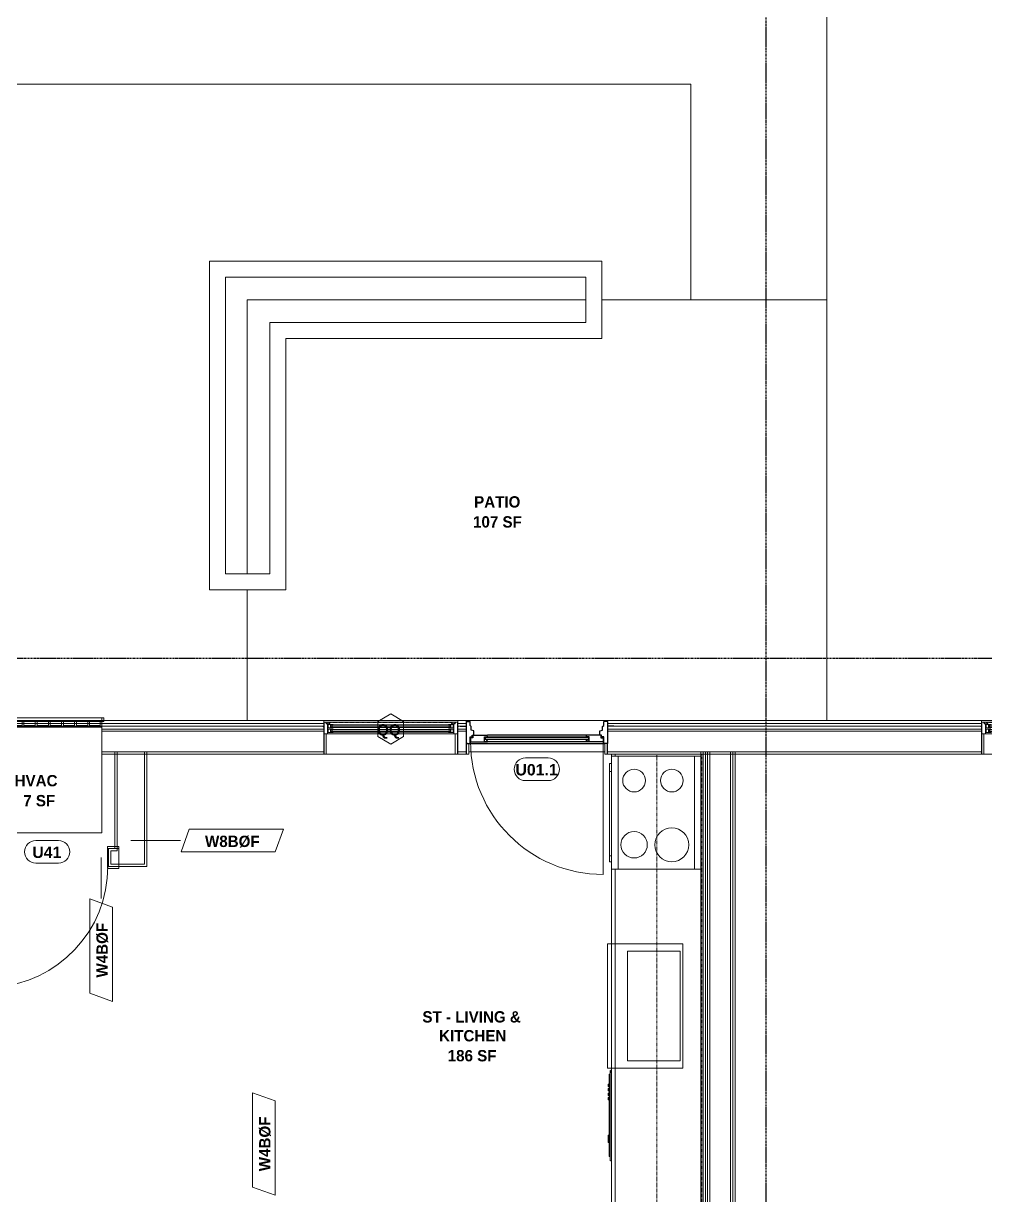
# Model space of a CAD drawing. Header units: inches. Extents: x -4058 to -1781, y 9814 to 12264.
# Drawn here: x -2697.2 to -2442.2, y 10697 to 11007.4 of the extents above; entities that cross this region are included whole.
import ezdxf

# ---------------------------------------------------------------- set-up
doc = ezdxf.new("R2010")
doc.units = ezdxf.units.IN
doc.header["$MEASUREMENT"] = 0
doc.linetypes.add('Dash', pattern=[0.25, 0.125, -0.125])
doc.linetypes.add('Grid Line 1_2_', pattern=[0.875, 0.5, -0.125, 0.125, -0.125])
for name, color, linetype, lineweight in [('0-1', 7, 'Continuous', 5), ('0-2', 7, 'Continuous', 9), ('A-AREA-IDEN', 2, 'Continuous', 9), ('A-DETL-GENF-HDLN-1', 7, 'Dash', 9), ('A-DETL-GENF-HDLN-2', 1, 'Continuous', 18), ('A-DOOR-1', 7, 'Continuous', 9), ('A-DOOR-2', 10, 'Continuous', 30), ('A-DOOR-3', 31, 'Continuous', 9), ('A-DOOR-4', 31, 'Continuous', 30), ('A-DOOR-FRAM-1', 7, 'Continuous', 9), ('A-DOOR-FRAM-2', 10, 'Continuous', 30), ('A-DOOR-GLAZ-1', 7, 'Continuous', 9), ('A-DOOR-IDEN', 31, 'Continuous', 9), ('A-FLOR-1', 7, 'Continuous', 9), ('A-FLOR-2', 192, 'Continuous', 9), ('A-GENM-1', 7, 'Continuous', 9), ('A-GLAZ', 151, 'Continuous', 18), ('A-GLAZ-1', 10, 'Continuous', 30), ('A-GLAZ-2', 7, 'Continuous', 9), ('A-GLAZ-IDEN', 152, 'Continuous', 9), ('A-WALL', 113, 'Continuous', 18), ('A-WALL-1', 7, 'Continuous', 9), ('A-WALL-2', 250, 'Continuous', 18), ('A-WALL-3', 113, 'Continuous', 9), ('A-WALL-IDEN', 211, 'Continuous', 9), ('I-WALL-1', 7, 'Continuous', 9), ('I-WALL-2', 2, 'Continuous', 9), ('P-SANR-FIXT', 6, 'Continuous', 9), ('Q-CASE', 31, 'Continuous', 9), ('Q-CASE-HDLN', 31, 'Dash', 9), ('Q-SPCQ', 91, 'Continuous', 9), ('S-GRID-1', 1, 'Grid Line 1_2_', 30)]:
    doc.layers.add(name, color=color, linetype=linetype, lineweight=lineweight)
doc.styles.add('Arial_B', font='arialbd.ttf', dxfattribs={"height": 3})
doc.styles.add('Century Gothic_B_1', font='GOTHICB.TTF', dxfattribs={"height": 3})

# ---------------------------------------------------------------- blocks, each defined once
blk = doc.blocks.new('Bayer Built Door - VISTAGRANDE FLUSH _LH_ - 37-1_2__ x 81-3_4__ - 1ST FLOOR-3294966-UNIT PLANS - 1ST FLOOR')
at = {"layer": 'A-DOOR-1'}
blk.add_line((17.56, -1.16), (17.56, -36.28), dxfattribs=at)
blk.add_arc((17.56, -1.16), 35.13, 180, 270, dxfattribs=at)
at = {"layer": 'A-DOOR-2'}
for p, q in [((-16.95, 0.56), (-16.95, -0.08)), ((-16.95, 0.56), (-13.13, 0.56)), ((-13.87, 0.16), (-13.13, 0.16)), ((-13.87, -1.16), (-13.87, 0.16)), ((-13.13, 0.25), (-13.16, 0.56)), ((13.12, 0.56), (-13.13, 0.56)), ((-13.13, 0.16), (-13.13, 0.25)), ((13.12, 0.25), (13.16, 0.56)), ((13.12, 0.16), (13.12, 0.25)), ((13.87, 0.16), (13.12, 0.16)), ((16.95, 0.56), (13.12, 0.56)), ((13.87, -1.16), (13.87, 0.16)), ((16.95, 0.56), (16.95, -0.08)), ((-16.95, -0.08), (-17.56, -0.09)), ((-17.56, -0.09), (-17.56, -1.16)), ((-17.56, -1.16), (-13.13, -1.16)), ((-13.13, -0.59), (-13.87, -0.59)), ((-13.87, -1.09), (-13.36, -1.09)), ((-13.87, -1.16), (-13.87, -1.09)), ((-13.36, -1.09), (-13.16, -0.84)), ((-13.16, -0.84), (-13.13, -0.66)), ((13.12, -1.16), (-13.13, -1.16)), ((-13.13, -0.66), (-13.13, -0.59)), ((13.12, -0.59), (13.87, -0.59)), ((13.12, -0.66), (13.12, -0.59)), ((13.16, -0.84), (13.12, -0.66)), ((17.56, -1.16), (13.12, -1.16)), ((13.36, -1.09), (13.16, -0.84)), ((13.87, -1.09), (13.36, -1.09)), ((13.87, -1.16), (13.87, -1.09)), ((16.95, -0.08), (17.56, -0.09)), ((17.56, -0.09), (17.56, -1.16))]:
    blk.add_line(p, q, dxfattribs=at)
at = {"layer": 'A-DOOR-FRAM-1'}
for p, q in [((-18, -1.63), (-18.63, -1.63)), ((-18.63, -1.63), (-18.63, -4.44)), ((-18, -4.44), (-18, -1.63)), ((18.62, -1.63), (18, -1.63)), ((18, -1.63), (18, -4.44)), ((18.62, -4.44), (18.62, -1.63)), ((-18.63, -4.44), (-18, -4.44)), ((18, -4.44), (18.62, -4.44))]:
    blk.add_line(p, q, dxfattribs=at)
at = {"layer": 'A-DOOR-FRAM-2'}
for p, q in [((-18.75, 4.25), (-18.75, -1.63)), ((-18.75, 4.25), (-17.72, 4.25)), ((-17.72, 3.13), (-17.72, 4.25)), ((-17.38, 2.89), (-17.72, 3.13)), ((17.38, 2.89), (17.72, 3.13)), ((17.72, 3.13), (17.72, 4.25)), ((18.75, 4.25), (17.72, 4.25)), ((18.75, 4.25), (18.75, -1.63)), ((-20.38, 2.94), (-18.75, 2.94)), ((-17.72, 0.16), (-17.14, 0.16)), ((-17.72, -1.63), (-17.72, 0.16)), ((-17.38, 1.89), (-17.38, 2.89)), ((-16.69, 1.73), (-17.38, 1.89)), ((-17.14, 0.16), (-17.14, 0.59)), ((-17.14, 0.59), (-16.69, 0.59)), ((-16.69, 0.59), (-16.69, 1.73)), ((16.69, 1.73), (17.38, 1.89)), ((16.69, 0.59), (16.69, 1.73)), ((17.14, 0.59), (16.69, 0.59)), ((17.14, 0.16), (17.14, 0.59)), ((17.72, 0.16), (17.14, 0.16)), ((17.38, 1.89), (17.38, 2.89)), ((17.72, -1.63), (17.72, 0.16)), ((20.37, 2.94), (18.75, 2.94)), ((-18.75, -1.63), (-18.63, -1.63)), ((-18.37, -1.63), (-18.75, -1.63)), ((-18.75, -1.63), (-17.72, -1.63)), ((-18, -1.63), (18, -1.63)), ((18.75, -1.63), (17.72, -1.63)), ((18.62, -1.63), (18.75, -1.63))]:
    blk.add_line(p, q, dxfattribs=at)
at = {"layer": 'A-DOOR-GLAZ-1'}
for p, q in [((13.12, 0.16), (-13.13, 0.16)), ((-13.13, 0), (-13.87, 0)), ((-13.87, -0.44), (-13.13, -0.44)), ((-13.66, 0), (-13.66, -0.44)), ((13.12, 0), (-13.13, 0)), ((13.12, -0.44), (-13.13, -0.44)), ((13.12, -0.59), (-13.13, -0.59)), ((13.12, 0), (13.87, 0)), ((13.87, -0.44), (13.12, -0.44)), ((13.66, 0), (13.66, -0.44))]:
    blk.add_line(p, q, dxfattribs=at)
blk = doc.blocks.new('V-Series_EWC4_SPVU_RFA_2015 - 1ST FLOOR-2484708-UNIT PLANS - 1ST FLOOR')
at = {"layer": 'A-GENM-1'}
for p, q in [((-3126.69, 12090.69), (-3127.25, 12090.69)), ((-3127.25, 12090.69), (-3127.25, 12089.69)), ((-3127.25, 12089.69), (-3126.69, 12089.69)), ((-3098.81, 12090.69), (-3126.69, 12090.69)), ((-3126.69, 12090.69), (-3126.69, 12089.69)), ((-3126.69, 12089.69), (-3126.69, 12090.69)), ((-3126.69, 12089.69), (-3098.81, 12089.69)), ((-3126.69, 12089.69), (-3126.69, 12060.25)), ((-3126.25, 12089.69), (-3126.69, 12089.69)), ((-3126.25, 12088.69), (-3126.25, 12089.69)), ((-3123.45, 12088.69), (-3126.25, 12088.69)), ((-3122.95, 12089.69), (-3123.45, 12089.69)), ((-3123.45, 12089.69), (-3123.45, 12088.69)), ((-3122.95, 12088.69), (-3122.95, 12089.69)), ((-3119.97, 12088.69), (-3122.95, 12088.69)), ((-3119.47, 12089.69), (-3119.97, 12089.69)), ((-3119.97, 12089.69), (-3119.97, 12088.69)), ((-3119.47, 12088.69), (-3119.47, 12089.69)), ((-3116.48, 12088.69), (-3119.47, 12088.69)), ((-3115.98, 12089.69), (-3116.48, 12089.69)), ((-3116.48, 12089.69), (-3116.48, 12088.69)), ((-3115.98, 12088.69), (-3115.98, 12089.69)), ((-3113, 12088.69), (-3115.98, 12088.69)), ((-3112.5, 12089.69), (-3113, 12089.69)), ((-3113, 12089.69), (-3113, 12088.69)), ((-3112.5, 12088.69), (-3112.5, 12089.69)), ((-3109.51, 12088.69), (-3112.5, 12088.69)), ((-3109.01, 12089.69), (-3109.51, 12089.69)), ((-3109.51, 12089.69), (-3109.51, 12088.69)), ((-3109.01, 12088.69), (-3109.01, 12089.69)), ((-3106.03, 12088.69), (-3109.01, 12088.69)), ((-3105.53, 12089.69), (-3106.03, 12089.69)), ((-3106.03, 12089.69), (-3106.03, 12088.69)), ((-3105.53, 12088.69), (-3105.53, 12089.69)), ((-3102.55, 12088.69), (-3105.53, 12088.69)), ((-3102.05, 12089.69), (-3102.55, 12089.69)), ((-3102.55, 12089.69), (-3102.55, 12088.69)), ((-3102.05, 12088.69), (-3102.05, 12089.69)), ((-3099.25, 12088.69), (-3102.05, 12088.69)), ((-3098.81, 12089.69), (-3099.25, 12089.69)), ((-3099.25, 12089.69), (-3099.25, 12088.69)), ((-3098.81, 12089.69), (-3098.81, 12090.69)), ((-3098.25, 12090.69), (-3098.81, 12090.69)), ((-3098.81, 12090.69), (-3098.81, 12089.69)), ((-3098.81, 12089.69), (-3098.25, 12089.69)), ((-3098.81, 12060.25), (-3098.81, 12089.69)), ((-3098.25, 12089.69), (-3098.25, 12090.69)), ((-3126.69, 12060.25), (-3098.81, 12060.25))]:
    blk.add_line(p, q, dxfattribs=at)
blk = doc.blocks.new('Window-Double_Hung-Marvin-Essential - 1-WIDE _TEMP ALL_ ESDH3066-3454274-UNIT PLANS - 1ST FLOOR')
at = {"layer": 'A-DETL-GENF-HDLN-1'}
blk.add_line((16.1, 3.97), (-16.5, 3.97), dxfattribs=at)
at = {"layer": 'A-DETL-GENF-HDLN-2'}
for p, q in [((-17.75, 4.03), (-17.16, 4.03)), ((-17.75, 4.03), (-17.75, 0.94)), ((-17.08, 3.62), (-17.16, 4.03)), ((-17.08, 3.62), (-16.19, 3.62)), ((-16.85, 4), (-16.85, 3.62)), ((-16.3, 4), (-16.85, 4)), ((-16.38, 3.52), (-16.72, 3.52)), ((-16.72, 3.52), (-16.72, 0.94)), ((-15.34, 3.44), (-16.56, 3.44)), ((-16.56, 2.5), (-16.56, 3.44)), ((-16.38, 3.62), (-16.38, 3.52)), ((-16.3, 3.76), (-16.3, 4)), ((-16.18, 3.76), (-16.3, 3.76)), ((-16.19, 3.72), (-16.1, 3.72)), ((-16.19, 3.62), (-16.19, 3.72)), ((-16.18, 3.97), (-16.1, 3.97)), ((-16.18, 3.97), (-16.18, 3.76)), ((-16.1, 3.72), (-16.1, 3.97)), ((-15.94, 2.62), (-15.94, 3.34)), ((-15.94, 3.34), (-15.28, 3.34)), ((-15.84, 2.63), (-15.84, 3.32)), ((-15.54, 2.76), (-15.54, 3.2)), ((-15.34, 3.44), (-15.28, 3.38)), ((-15.28, 3.34), (-15.28, 3.38)), ((15.34, 3.44), (15.28, 3.38)), ((15.28, 3.34), (15.28, 3.38)), ((15.94, 3.34), (15.28, 3.34)), ((15.34, 3.44), (16.56, 3.44)), ((15.54, 2.76), (15.54, 3.2)), ((15.84, 2.63), (15.84, 3.32)), ((15.94, 2.62), (15.94, 3.34)), ((16.18, 3.97), (16.1, 3.97)), ((16.1, 3.72), (16.1, 3.97)), ((16.19, 3.72), (16.1, 3.72)), ((16.18, 3.97), (16.18, 3.76)), ((16.18, 3.76), (16.3, 3.76)), ((16.19, 3.62), (16.19, 3.72)), ((17.08, 3.62), (16.19, 3.62)), ((16.3, 3.76), (16.3, 4)), ((16.3, 4), (16.85, 4)), ((16.38, 3.62), (16.38, 3.52)), ((16.38, 3.52), (16.72, 3.52)), ((16.56, 2.5), (16.56, 3.44)), ((16.72, 3.52), (16.72, 0.94)), ((16.85, 4), (16.85, 3.62)), ((17.08, 3.62), (17.16, 4.03)), ((17.75, 4.03), (17.16, 4.03)), ((17.75, 4.03), (17.75, 0.94)), ((-19.25, 2.98), (-19.25, 2.94)), ((-17.75, 2.98), (-19.25, 2.98)), ((-19.25, 2.94), (-17.9, 2.94)), ((-17.9, 2.94), (-17.9, 2.83)), ((-17.9, 2.83), (-17.75, 2.83)), ((-16.72, 0.94), (-17.75, 0.94)), ((-17.13, 0.91), (-17.13, -4.44)), ((-16.56, 2.5), (-15.34, 2.5)), ((-15.34, 2.22), (-16.56, 2.22)), ((-16.56, 1.28), (-16.56, 2.22)), ((-16.56, 1.28), (-15.34, 1.28)), ((-15.28, 2.62), (-15.94, 2.62)), ((-15.94, 1.4), (-15.94, 2.12)), ((-15.94, 2.12), (-15.28, 2.12)), ((-15.28, 1.4), (-15.94, 1.4)), ((-15.84, 1.41), (-15.84, 2.1)), ((-15.54, 1.54), (-15.54, 1.98)), ((-15.34, 2.5), (-15.28, 2.56)), ((-15.34, 2.22), (-15.28, 2.16)), ((-15.34, 1.28), (-15.28, 1.34)), ((-15.28, 2.56), (-15.28, 2.62)), ((-15.28, 2.12), (-15.28, 2.16)), ((-15.28, 1.34), (-15.28, 1.4)), ((15.28, 2.56), (15.28, 2.62)), ((15.28, 2.62), (15.94, 2.62)), ((15.34, 2.5), (15.28, 2.56)), ((15.34, 2.22), (15.28, 2.16)), ((15.28, 2.12), (15.28, 2.16)), ((15.94, 2.12), (15.28, 2.12)), ((15.28, 1.34), (15.28, 1.4)), ((15.28, 1.4), (15.94, 1.4)), ((15.34, 1.28), (15.28, 1.34)), ((16.56, 2.5), (15.34, 2.5)), ((15.34, 2.22), (16.56, 2.22)), ((16.56, 1.28), (15.34, 1.28)), ((15.54, 1.54), (15.54, 1.98)), ((15.84, 1.41), (15.84, 2.1)), ((15.94, 1.4), (15.94, 2.12)), ((16.56, 1.28), (16.56, 2.22)), ((16.72, 0.94), (17.75, 0.94)), ((17.12, -4.44), (17.12, 0.91)), ((17.75, 2.98), (19.25, 2.98)), ((17.9, 2.83), (17.75, 2.83)), ((17.9, 2.94), (17.9, 2.83)), ((19.25, 2.94), (17.9, 2.94)), ((19.25, 2.98), (19.25, 2.94)), ((-17.13, -4.44), (-17.75, -4.44)), ((17.12, -4.44), (17.75, -4.44))]:
    blk.add_line(p, q, dxfattribs=at)
at = {"layer": 'A-GLAZ'}
for p, q in [((15.84, 3.32), (-15.84, 3.32)), ((15.84, 3.2), (-15.84, 3.2)), ((15.84, 2.76), (-15.84, 2.76)), ((15.84, 2.63), (-15.84, 2.63)), ((15.84, 2.1), (-15.84, 2.1)), ((15.84, 1.98), (-15.84, 1.98)), ((15.84, 1.54), (-15.84, 1.54)), ((15.84, 1.41), (-15.84, 1.41))]:
    blk.add_line(p, q, dxfattribs=at)
at = {"layer": 'A-GLAZ-1'}
for p, q in [((-17.75, 4.03), (-17.75, 0.94)), ((17.75, 0.94), (17.75, 4.03)), ((-17.75, 0.91), (-17.75, -4.44)), ((17.75, -4.44), (17.75, 0.91))]:
    blk.add_line(p, q, dxfattribs=at)
at = {"layer": 'A-GLAZ-2'}
for p, q in [((17.75, 4.03), (-17.75, 4.03)), ((19.62, 4.5), (17.75, 4.5)), ((17.75, 4.5), (17.75, 4.44)), ((17.75, 4.44), (19.62, 4.44)), ((19.62, 4.44), (19.62, 4.5)), ((-17.75, 0.94), (17.75, 0.94)), ((-17.75, -4.44), (17.75, -4.44))]:
    blk.add_line(p, q, dxfattribs=at)
blk = doc.blocks.new('Window-Double_Hung-Marvin-Essential - 2-WIDE _TEMP ALL LOW_ ESDH3066-3454277-UNIT PLANS - 1ST FLOOR')
at = {"layer": 'A-DETL-GENF-HDLN-1'}
blk.add_line((16.1, 3.97), (-16.5, 3.97), dxfattribs=at)
at = {"layer": 'A-DETL-GENF-HDLN-2'}
for p, q in [((-17.75, 4.03), (-17.16, 4.03)), ((-17.75, 4.03), (-17.75, 0.94)), ((-17.08, 3.62), (-17.16, 4.03)), ((-17.08, 3.62), (-16.19, 3.62)), ((-16.85, 4), (-16.85, 3.62)), ((-16.3, 4), (-16.85, 4)), ((-16.38, 3.52), (-16.72, 3.52)), ((-16.72, 3.52), (-16.72, 0.94)), ((-15.34, 3.44), (-16.56, 3.44)), ((-16.56, 2.5), (-16.56, 3.44)), ((-16.38, 3.62), (-16.38, 3.52)), ((-16.3, 3.76), (-16.3, 4)), ((-16.18, 3.76), (-16.3, 3.76)), ((-16.19, 3.72), (-16.1, 3.72)), ((-16.19, 3.62), (-16.19, 3.72)), ((-16.18, 3.97), (-16.1, 3.97)), ((-16.18, 3.97), (-16.18, 3.76)), ((-16.1, 3.72), (-16.1, 3.97)), ((-15.94, 2.62), (-15.94, 3.34)), ((-15.94, 3.34), (-15.28, 3.34)), ((-15.84, 2.63), (-15.84, 3.32)), ((-15.54, 2.76), (-15.54, 3.2)), ((-15.34, 3.44), (-15.28, 3.38)), ((-15.28, 3.34), (-15.28, 3.38)), ((15.34, 3.44), (15.28, 3.38)), ((15.28, 3.34), (15.28, 3.38)), ((15.94, 3.34), (15.28, 3.34)), ((15.34, 3.44), (16.56, 3.44)), ((15.54, 2.76), (15.54, 3.2)), ((15.84, 2.63), (15.84, 3.32)), ((15.94, 2.62), (15.94, 3.34)), ((16.18, 3.97), (16.1, 3.97)), ((16.1, 3.72), (16.1, 3.97)), ((16.19, 3.72), (16.1, 3.72)), ((16.18, 3.97), (16.18, 3.76)), ((16.18, 3.76), (16.3, 3.76)), ((16.19, 3.62), (16.19, 3.72)), ((17.08, 3.62), (16.19, 3.62)), ((16.3, 3.76), (16.3, 4)), ((16.3, 4), (16.85, 4)), ((16.38, 3.62), (16.38, 3.52)), ((16.38, 3.52), (16.72, 3.52)), ((16.56, 2.5), (16.56, 3.44)), ((16.72, 3.52), (16.72, 0.94)), ((16.85, 4), (16.85, 3.62)), ((17.08, 3.62), (17.16, 4.03)), ((17.75, 4.03), (17.16, 4.03)), ((17.75, 4.03), (17.75, 0.94)), ((-19.25, 2.98), (-19.25, 2.94)), ((-17.75, 2.98), (-19.25, 2.98)), ((-19.25, 2.94), (-17.9, 2.94)), ((-17.9, 2.94), (-17.9, 2.83)), ((-17.9, 2.83), (-17.75, 2.83)), ((-16.72, 0.94), (-17.75, 0.94)), ((-17.13, 0.91), (-17.13, -4.44)), ((-16.56, 2.5), (-15.34, 2.5)), ((-15.34, 2.22), (-16.56, 2.22)), ((-16.56, 1.28), (-16.56, 2.22)), ((-16.56, 1.28), (-15.34, 1.28)), ((-15.28, 2.62), (-15.94, 2.62)), ((-15.94, 1.4), (-15.94, 2.12)), ((-15.94, 2.12), (-15.28, 2.12)), ((-15.28, 1.4), (-15.94, 1.4)), ((-15.84, 1.41), (-15.84, 2.1)), ((-15.54, 1.54), (-15.54, 1.98)), ((-15.34, 2.5), (-15.28, 2.56)), ((-15.34, 2.22), (-15.28, 2.16)), ((-15.34, 1.28), (-15.28, 1.34)), ((-15.28, 2.56), (-15.28, 2.62)), ((-15.28, 2.12), (-15.28, 2.16)), ((-15.28, 1.34), (-15.28, 1.4)), ((15.28, 2.56), (15.28, 2.62)), ((15.28, 2.62), (15.94, 2.62)), ((15.34, 2.5), (15.28, 2.56)), ((15.34, 2.22), (15.28, 2.16)), ((15.28, 2.12), (15.28, 2.16)), ((15.94, 2.12), (15.28, 2.12)), ((15.28, 1.34), (15.28, 1.4)), ((15.28, 1.4), (15.94, 1.4)), ((15.34, 1.28), (15.28, 1.34)), ((16.56, 2.5), (15.34, 2.5)), ((15.34, 2.22), (16.56, 2.22)), ((16.56, 1.28), (15.34, 1.28)), ((15.54, 1.54), (15.54, 1.98)), ((15.84, 1.41), (15.84, 2.1)), ((15.94, 1.4), (15.94, 2.12)), ((16.56, 1.28), (16.56, 2.22)), ((16.72, 0.94), (17.75, 0.94)), ((17.12, -4.44), (17.12, 0.91)), ((17.75, 2.98), (19.25, 2.98)), ((17.9, 2.83), (17.75, 2.83)), ((17.9, 2.94), (17.9, 2.83)), ((19.25, 2.94), (17.9, 2.94)), ((19.25, 2.98), (19.25, 2.94)), ((-17.13, -4.44), (-17.75, -4.44)), ((17.12, -4.44), (17.75, -4.44))]:
    blk.add_line(p, q, dxfattribs=at)
at = {"layer": 'A-GLAZ'}
for p, q in [((15.84, 3.32), (-15.84, 3.32)), ((15.84, 3.2), (-15.84, 3.2)), ((15.84, 2.76), (-15.84, 2.76)), ((15.84, 2.63), (-15.84, 2.63)), ((15.84, 2.1), (-15.84, 2.1)), ((15.84, 1.98), (-15.84, 1.98)), ((15.84, 1.54), (-15.84, 1.54)), ((15.84, 1.41), (-15.84, 1.41))]:
    blk.add_line(p, q, dxfattribs=at)
at = {"layer": 'A-GLAZ-1'}
for p, q in [((-17.75, 4.03), (-17.75, 0.94)), ((17.75, 0.94), (17.75, 4.03)), ((-17.75, 0.91), (-17.75, -4.44)), ((17.75, -4.44), (17.75, 0.91))]:
    blk.add_line(p, q, dxfattribs=at)
at = {"layer": 'A-GLAZ-2'}
for p, q in [((17.75, 4.03), (-17.75, 4.03)), ((-17.75, 0.94), (17.75, 0.94)), ((-17.75, -4.44), (17.75, -4.44))]:
    blk.add_line(p, q, dxfattribs=at)
blk = doc.blocks.new('CTR - 1st Phase - Shell_rvt-1-UNIT PLANS - 1ST FLOOR')
at = {"layer": 'A-FLOR-1'}
for p, q in [((-2484.32, 10934.19), (-2484.32, 11061.29)), ((-2772.32, 10991.29), (-2520.32, 10991.29)), ((-2520.32, 10991.29), (-2520.32, 10934.19)), ((-2548.17, 10934.19), (-2637.92, 10934.19)), ((-2637.92, 10934.19), (-2637.92, 10861.64)), ((-2484.32, 10934.19), (-2543.92, 10934.19)), ((-2484.32, 10822.74), (-2484.32, 10934.19)), ((-2637.92, 10857.39), (-2637.92, 10822.74)), ((-2579.87, 10822.74), (-2542.37, 10822.74))]:
    blk.add_line(p, q, dxfattribs=at)
at = {"layer": 'A-WALL-1'}
for p, q in [((-2647.92, 10944.44), (-2543.92, 10944.44)), ((-2647.92, 10944.44), (-2647.92, 10940.19)), ((-2543.92, 10940.19), (-2543.92, 10944.44)), ((-2647.92, 10857.39), (-2647.92, 10940.19)), ((-2548.17, 10940.19), (-2643.67, 10940.19)), ((-2643.67, 10940.19), (-2643.67, 10861.64)), ((-2548.17, 10928.19), (-2548.17, 10940.19)), ((-2543.92, 10940.19), (-2543.92, 10928.19)), ((-2631.92, 10928.19), (-2548.17, 10928.19)), ((-2631.92, 10928.19), (-2631.92, 10923.94)), ((-2543.92, 10923.94), (-2543.92, 10928.19)), ((-2631.92, 10861.64), (-2631.92, 10923.94)), ((-2543.92, 10923.94), (-2627.67, 10923.94)), ((-2627.67, 10923.94), (-2627.67, 10857.39)), ((-2643.67, 10861.64), (-2631.92, 10861.64)), ((-2647.92, 10857.39), (-2643.67, 10857.39)), ((-2631.92, 10857.39), (-2643.67, 10857.39)), ((-2631.92, 10857.39), (-2627.67, 10857.39)), ((-2617.62, 10822.74), (-2811.82, 10822.74)), ((-2617.62, 10822.33), (-2617.62, 10822.74)), ((-2617.62, 10822.74), (-2582.12, 10822.74)), ((-2582.12, 10822.74), (-2582.12, 10822.33)), ((-2579.87, 10822.74), (-2580.25, 10822.74)), ((-2579.87, 10813.86), (-2579.87, 10822.74)), ((-2443.27, 10822.74), (-2542.37, 10822.74)), ((-2542.37, 10822.74), (-2542.37, 10813.86)), ((-2443.27, 10822.33), (-2443.27, 10822.74)), ((-2443.27, 10822.74), (-2407.77, 10822.74)), ((-2704.29, 10820.99), (-2676.41, 10820.99)), ((-2676.41, 10820.99), (-2676.41, 10813.86)), ((-2617.62, 10819.21), (-2617.62, 10819.24)), ((-2582.12, 10819.24), (-2582.12, 10819.21)), ((-2443.27, 10819.21), (-2443.27, 10819.24)), ((-2676.41, 10813.86), (-2617.62, 10813.86)), ((-2582.12, 10813.86), (-2579.87, 10813.86)), ((-2542.37, 10813.86), (-2443.27, 10813.86))]:
    blk.add_line(p, q, dxfattribs=at)
at = {"layer": 'A-WALL-2'}
for p, q in [((-2811.82, 10821.99), (-2617.62, 10821.99)), ((-2582.12, 10821.99), (-2579.87, 10821.99)), ((-2542.37, 10821.99), (-2443.27, 10821.99)), ((-2811.82, 10821.24), (-2617.62, 10821.24)), ((-2676.41, 10820.49), (-2617.62, 10820.49)), ((-2676.41, 10819.99), (-2617.62, 10819.99)), ((-2582.12, 10821.24), (-2579.87, 10821.24)), ((-2582.12, 10820.49), (-2579.87, 10820.49)), ((-2582.12, 10819.99), (-2579.87, 10819.99)), ((-2542.37, 10821.24), (-2443.27, 10821.24)), ((-2542.37, 10820.49), (-2443.27, 10820.49)), ((-2542.37, 10819.99), (-2443.27, 10819.99)), ((-2676.41, 10814.49), (-2617.62, 10814.49)), ((-2582.12, 10814.49), (-2579.87, 10814.49)), ((-2542.37, 10814.49), (-2443.27, 10814.49))]:
    blk.add_line(p, q, dxfattribs=at)
at = {"layer": '0-2'}
for name, p in [('V-Series_EWC4_SPVU_RFA_2015 - 1ST FLOOR-2484708-UNIT PLANS - 1ST FLOOR', (422.4, -1267.2)), ('Window-Double_Hung-Marvin-Essential - 1-WIDE _TEMP ALL_ ESDH3066-3454274-UNIT PLANS - 1ST FLOOR', (-2599.87, 10818.3)), ('Bayer Built Door - VISTAGRANDE FLUSH _LH_ - 37-1_2__ x 81-3_4__ - 1ST FLOOR-3294966-UNIT PLANS - 1ST FLOOR', (-2561.12, 10818.3)), ('Window-Double_Hung-Marvin-Essential - 2-WIDE _TEMP ALL LOW_ ESDH3066-3454277-UNIT PLANS - 1ST FLOOR', (-2425.52, 10818.3))]:
    blk.add_blockref(name, p, dxfattribs=at)
blk = doc.blocks.new('CTR - 1st Phase - Common Walls_rvt-1-UNIT PLANS - 1ST FLOOR')
at = {"layer": 'A-WALL-2'}
for p, q in [((-2517.06, 10814.49), (-2517.06, 10458.16)), ((-2516.44, 10814.49), (-2516.44, 10458.16)), ((-2515.94, 10814.49), (-2515.94, 10458.16)), ((-2515.31, 10814.49), (-2515.31, 10458.16)), ((-2509.81, 10814.49), (-2509.81, 10458.16)), ((-2509.19, 10814.49), (-2509.19, 10458.16))]:
    blk.add_line(p, q, dxfattribs=at)
at = {"layer": 'I-WALL-1'}
for p, q in [((-2508.56, 10814.49), (-2517.69, 10814.49)), ((-2517.69, 10814.49), (-2517.69, 10496.91)), ((-2508.56, 10678.85), (-2508.56, 10814.49))]:
    blk.add_line(p, q, dxfattribs=at)
blk = doc.blocks.new('CTR - 1st Phase - Structure_rvt-1-UNIT PLANS - 1ST FLOOR')
at = {"layer": 'S-GRID-1'}
for p, q in [((-2500.32, 9814.03), (-2500.32, 12247.5)), ((-1781.27, 10839.19), (-4041.78, 10839.19))]:
    blk.add_line(p, q, dxfattribs=at)
blk = doc.blocks.new('OD_CW_Base Cabinet - OD_CW_Base Cabinet-3857750-UNIT PLANS - 1ST FLOOR')
at = {"layer": 'Q-CASE'}
for p, q in [((0.74, 0), (1.24, 0)), ((31.24, 0), (126.94, 0))]:
    blk.add_line(p, q, dxfattribs=at)
blk = doc.blocks.new('OD_CW_Upper Cabinet - OD_CW_Upper Cabinet-4366988-UNIT PLANS - 1ST FLOOR')
at = {"layer": 'Q-CASE-HDLN'}
for p, q in [((162.69, 24), (0.74, 24)), ((0.74, 24), (0.74, 12)), ((162.69, 12), (162.69, 24)), ((0.74, 12), (162.69, 12))]:
    blk.add_line(p, q, dxfattribs=at)
blk = doc.blocks.new('SWING - SINGLE - FLUSH - SWING - 32_ x 80_ - WITH ACOUSTICAL SEAL-4346071-UNIT PLANS - 1ST FLOOR')
at = {"layer": 'A-DOOR-3'}
for p, q in [((-16, 2.87), (-19, 2.87)), ((-19, 2.87), (-19, -2.38)), ((-16, -2.38), (-16, 2.87)), ((19, 2.87), (16, 2.87)), ((16, 2.87), (16, -2.38)), ((19, -2.38), (19, 2.87)), ((-19, -2.38), (-16, -2.38)), ((-16, -2.38), (-19, -2.38)), ((-19, -2.38), (-19, -2.88)), ((-19, -2.88), (-16, -2.88)), ((-16, -2.88), (-16, -2.38)), ((16, -2.38), (19, -2.38)), ((19, -2.38), (16, -2.38)), ((16, -2.38), (16, -2.88)), ((16, -2.88), (19, -2.88)), ((19, -2.88), (19, -2.38))]:
    blk.add_line(p, q, dxfattribs=at)
blk.add_arc((16, 2.37), 32.07, 93.5759, 180, dxfattribs=at)
at = {"layer": 'A-DOOR-4'}
for p, q in [((14, 2.37), (14, 34.38)), ((16, 34.38), (14, 34.38)), ((16, 2.37), (16, 34.38)), ((16, 2.37), (14, 2.37))]:
    blk.add_line(p, q, dxfattribs=at)
blk = doc.blocks.new('Stainless Steel Farmhous Kitchen Sink - Stainless Steel Farmhous Kitchen Sink-4315883-UNIT PLANS - 1ST FLOOR')
at = {"layer": 'P-SANR-FIXT'}
for p, q in [((-33, 22.2), (-33, 2.25)), ((0, 22.2), (-33, 22.2)), ((0, 2.25), (0, 22.2)), ((-31, 3), (-31, 16.96)), ((-31, 16.96), (-2, 16.96)), ((-2, 16.96), (-2, 3)), ((-33, 2.25), (0, 2.25)), ((-2, 3), (-31, 3))]:
    blk.add_line(p, q, dxfattribs=at)
blk = doc.blocks.new('Wall Tag - Arch Wall-3956453-UNIT PLANS - 1ST FLOOR')
at = {"layer": 'A-WALL-IDEN'}
for p, q in [((-0.3561, 0.0937), (-0.4244, -0.0937)), ((0.4244, 0.0937), (-0.3561, 0.0937)), ((0.3561, -0.0937), (0.4244, 0.0937)), ((-0.4244, -0.0937), (0.3561, -0.0937))]:
    blk.add_line(p, q, dxfattribs=at)
blk = doc.blocks.new('Door Tag - Type Mark-2601225-UNIT PLANS - 1ST FLOOR')
at = {"layer": 'A-DOOR-IDEN'}
for p, q in [((0.09375, 0.09375), (-0.09375, 0.09375)), ((-0.09375, -0.09375), (0.09375, -0.09375))]:
    blk.add_line(p, q, dxfattribs=at)
for centre, start, end in [((-0.09375, 0), 90, 270), ((0.09375, 0), 270, 90)]:
    blk.add_arc(centre, 0.09375, start, end, dxfattribs=at)
blk = doc.blocks.new('Window Tag - ONE-4156801-UNIT PLANS - 1ST FLOOR')
at = {"layer": 'A-GLAZ-IDEN'}
for p, q in [((0, 0.125), (-0.1071, 0.0619)), ((0.107, 0.062), (0, 0.125)), ((-0.1071, 0.0619), (-0.1071, -0.0619)), ((0.107, -0.0624), (0.107, 0.062)), ((-0.1071, -0.0619), (0, -0.125)), ((0, -0.125), (0.107, -0.0624))]:
    blk.add_line(p, q, dxfattribs=at)

msp = doc.modelspace()

# ---------------------------------------------------------------- block references
at = {"layer": '0-1'}
msp.add_blockref('CTR - 1st Phase - Shell_rvt-1-UNIT PLANS - 1ST FLOOR', (0, 0), dxfattribs=at)

# ---------------------------------------------------------------- next in the draw order: linework, layer by layer
at = {"layer": 'A-FLOR-2'}
for p, q in [((-2579.75, 10814.49), (-2579.87, 10814.49)), ((-2543.12, 10814.49), (-2579.12, 10814.49)), ((-2542.37, 10814.49), (-2542.5, 10814.49))]:
    msp.add_line(p, q, dxfattribs=at)
at = {"layer": 'A-WALL'}
for p, q in [((-2672.35, 10788.24), (-2672.35, 10814.49)), ((-2665.1, 10784.74), (-2665.1, 10814.49)), ((-2672.35, 10788.24), (-2674.04, 10788.24)), ((-2674.04, 10788.24), (-2674.04, 10784.74)), ((-2665.1, 10784.74), (-2674.04, 10784.74))]:
    msp.add_line(p, q, dxfattribs=at)
at = {"layer": 'A-WALL-3'}
for p, q in [((-2672.97, 10788.87), (-2674.66, 10788.87)), ((-2674.66, 10788.87), (-2674.66, 10784.12)), ((-2674.66, 10784.12), (-2672.97, 10784.12))]:
    msp.add_line(p, q, dxfattribs=at)
at = {"layer": 'A-WALL-IDEN'}
for p, q in [((-2668.72, 10791.02), (-2655.6, 10791.02)), ((-2676.6, 10786.49), (-2676.6, 10775.65))]:
    msp.add_line(p, q, dxfattribs=at)
at = {"layer": 'I-WALL-2'}
for p, q in [((-2672.97, 10814.49), (-2672.97, 10788.87)), ((-2664.47, 10814.49), (-2672.97, 10814.49)), ((-2664.47, 10784.12), (-2664.47, 10814.49)), ((-2672.97, 10784.12), (-2664.47, 10784.12))]:
    msp.add_line(p, q, dxfattribs=at)
at = {"layer": 'Q-CASE'}
for p, q in [((-2541.37, 10813.36), (-2541.37, 10813.86)), ((-2540.37, 10813.36), (-2540.37, 10813.86)), ((-2540.37, 10813.86), (-2540.37, 10813.36)), ((-2541.37, 10687.66), (-2541.37, 10783.36)), ((-2540.37, 10687.66), (-2540.37, 10783.36)), ((-2540.37, 10783.36), (-2540.37, 10687.66))]:
    msp.add_line(p, q, dxfattribs=at)
at = {"layer": 'Q-SPCQ'}
for p, q in [((-2541.37, 10783.36), (-2541.37, 10813.36)), ((-2539.62, 10813.36), (-2541.37, 10813.36)), ((-2539.62, 10813.36), (-2539.62, 10783.36)), ((-2539.62, 10783.36), (-2539.62, 10813.36)), ((-2539.62, 10813.36), (-2519.37, 10813.36)), ((-2519.37, 10813.36), (-2517.69, 10813.36)), ((-2519.37, 10813.36), (-2519.37, 10783.36)), ((-2541.87, 10809.24), (-2541.87, 10811.36)), ((-2541.37, 10811.36), (-2541.87, 10811.36)), ((-2541.87, 10786.97), (-2541.87, 10809.24)), ((-2541.37, 10809.24), (-2541.87, 10809.24)), ((-2541.87, 10785.36), (-2541.87, 10786.97)), ((-2541.87, 10786.97), (-2541.37, 10786.97)), ((-2541.87, 10785.36), (-2541.37, 10785.36)), ((-2541.37, 10783.36), (-2539.62, 10783.36)), ((-2519.37, 10783.36), (-2539.62, 10783.36)), ((-2517.69, 10783.36), (-2519.37, 10783.36)), ((-2542, 10707.26), (-2542, 10729.07)), ((-2542, 10729.07), (-2541.75, 10729.07)), ((-2541.75, 10729.97), (-2541.75, 10729.09)), ((-2541.75, 10729.09), (-2541.75, 10706.36)), ((-2541.37, 10730.16), (-2541.55, 10730.16)), ((-2542.25, 10725.86), (-2542.25, 10726.45)), ((-2542, 10726.45), (-2542.25, 10726.45)), ((-2542.25, 10725.86), (-2542, 10725.86)), ((-2542.25, 10724.68), (-2542.25, 10725.27)), ((-2542, 10725.27), (-2542.25, 10725.27)), ((-2542.25, 10724.68), (-2542, 10724.68)), ((-2542.25, 10723.5), (-2542.25, 10724.09)), ((-2542, 10724.09), (-2542.25, 10724.09)), ((-2542.25, 10723.5), (-2542, 10723.5)), ((-2542.25, 10722.31), (-2542.25, 10722.9)), ((-2542, 10722.9), (-2542.25, 10722.9)), ((-2542.25, 10722.31), (-2542, 10722.31)), ((-2542, 10712.96), (-2542.25, 10712.96)), ((-2542.25, 10711.97), (-2542.25, 10712.96)), ((-2542.25, 10710.99), (-2542.25, 10711.97)), ((-2542.25, 10710.99), (-2542, 10710.99)), ((-2542, 10707.26), (-2541.75, 10707.26)), ((-2541.55, 10706.16), (-2541.37, 10706.16))]:
    msp.add_line(p, q, dxfattribs=at)
for centre, radius, start, end in [((-2535.37, 10806.86), 3, 90, 270), ((-2535.37, 10806.86), 3, 270, 90), ((-2525.37, 10806.86), 3, 90, 270), ((-2525.37, 10806.86), 3, 270, 90), ((-2525.37, 10789.86), 4.5, 90, 270), ((-2525.37, 10789.86), 4.5, 270, 90), ((-2535.37, 10789.86), 3.5, 90, 270), ((-2535.37, 10789.86), 3.5, 270, 90), ((-2541.55, 10729.97), 0.197, 90, 180), ((-2540.68, 10729.09), 1.07, 130.8739, 180), ((-2541.55, 10706.36), 0.197, 180, 270), ((-2541.55, 10706.36), 0.197, 195, 255)]:
    msp.add_arc(centre, radius, start, end, dxfattribs=at)

# ---------------------------------------------------------------- next in the draw order: block references
at = {"layer": '0-1'}
for name in ['CTR - 1st Phase - Structure_rvt-1-UNIT PLANS - 1ST FLOOR', 'CTR - 1st Phase - Common Walls_rvt-1-UNIT PLANS - 1ST FLOOR']:
    msp.add_blockref(name, (0, 0), dxfattribs=at)
at = {"layer": 'A-DOOR-3', "rotation": 180}
msp.add_blockref('SWING - SINGLE - FLUSH - SWING - 32_ x 80_ - WITH ACOUSTICAL SEAL-4346071-UNIT PLANS - 1ST FLOOR', (-2690.91, 10786.49), dxfattribs=at)
at = {"layer": 'A-DOOR-IDEN', "xscale": 31.99999999999999, "yscale": 31.99999999999999, "zscale": 31.99999999999999}
for p in [(-2561.12, 10809.85), (-2690.91, 10787.99)]:
    msp.add_blockref('Door Tag - Type Mark-2601225-UNIT PLANS - 1ST FLOOR', p, dxfattribs=at)
at = {"layer": 'A-GLAZ-IDEN', "xscale": 31.99999999999999, "yscale": 31.99999999999999, "zscale": 31.99999999999999}
msp.add_blockref('Window Tag - ONE-4156801-UNIT PLANS - 1ST FLOOR', (-2599.87, 10820.5), dxfattribs=at)
at = {"layer": 'A-WALL-IDEN', "xscale": 31.99999999999999, "yscale": 31.99999999999999, "zscale": 31.99999999999999}
msp.add_blockref('Wall Tag - Arch Wall-3956453-UNIT PLANS - 1ST FLOOR', (-2641.86, 10791.02), dxfattribs=at)
at = {"layer": 'A-WALL-IDEN', "xscale": 31.99999999999999, "yscale": 31.99999999999999, "zscale": 31.99999999999999, "rotation": 89.99999999999955}
for p in [(-2676.6, 10761.92), (-2633.49, 10710.61)]:
    msp.add_blockref('Wall Tag - Arch Wall-3956453-UNIT PLANS - 1ST FLOOR', p, dxfattribs=at)
at = {"layer": 'P-SANR-FIXT', "rotation": 90.00000000002176}
msp.add_blockref('Stainless Steel Farmhous Kitchen Sink - Stainless Steel Farmhous Kitchen Sink-4315883-UNIT PLANS - 1ST FLOOR', (-2520.17, 10763.66), dxfattribs=at)
at = {"layer": 'Q-CASE'}
for name, rotation in [('OD_CW_Base Cabinet - OD_CW_Base Cabinet-3857750-UNIT PLANS - 1ST FLOOR', 270.0000000000091), ('OD_CW_Upper Cabinet - OD_CW_Upper Cabinet-4366988-UNIT PLANS - 1ST FLOOR', 270.0000000000224)]:
    msp.add_blockref(name, (-2541.37, 10814.6), dxfattribs=dict(at, rotation=rotation))

# ---------------------------------------------------------------- next in the draw order: texts
at = {"layer": 'A-AREA-IDEN', "char_height": 3, "attachment_point": 1, "style": 'Century Gothic_B_1'}
for s, insert, width in [('PATIO', (-2577.76, 10882.17), 14.645), ('107 SF', (-2578.05, 10876.88), 15.352), ('HVAC', (-2699.54, 10808.34), 15.049), ('7 SF', (-2697.25, 10803.05), 9.494), ('ST - LIVING &', (-2591.47, 10745.79), 31.613), ('KITCHEN', (-2587.05, 10740.79), 20.907), ('186 SF', (-2584.76, 10735.5), 15.352)]:
    msp.add_mtext(s, dxfattribs=dict(at, insert=insert, width=width))
at = {"layer": 'A-DOOR-IDEN', "char_height": 3, "attachment_point": 1, "style": 'Arial_B'}
for s, insert, width in [('U01.1', (-2566.81, 10811.23), 13.635), ('U41', (-2694.84, 10789.37), 9.393)]:
    msp.add_mtext(s, dxfattribs=dict(at, insert=insert, width=width))
at = {"layer": 'A-GLAZ-IDEN', "insert": (-2603.47, 10821.79), "char_height": 3, "width": 8.686, "attachment_point": 1, "style": 'Century Gothic_B_1'}
msp.add_mtext('QQ', dxfattribs=at)
at = {"layer": 'A-WALL-IDEN', "insert": (-2649.08, 10792.27), "char_height": 3, "width": 17.372, "attachment_point": 1, "style": 'Century Gothic_B_1'}
msp.add_mtext('W8BØF', dxfattribs=at)
at = {"layer": 'A-WALL-IDEN', "char_height": 3, "width": 17.372, "attachment_point": 1, "rotation": 90, "style": 'Century Gothic_B_1'}
for insert in [(-2677.85, 10754.7), (-2634.74, 10703.4)]:
    msp.add_mtext('W4BØF', dxfattribs=dict(at, insert=insert))

doc.saveas('drawing.dxf')
